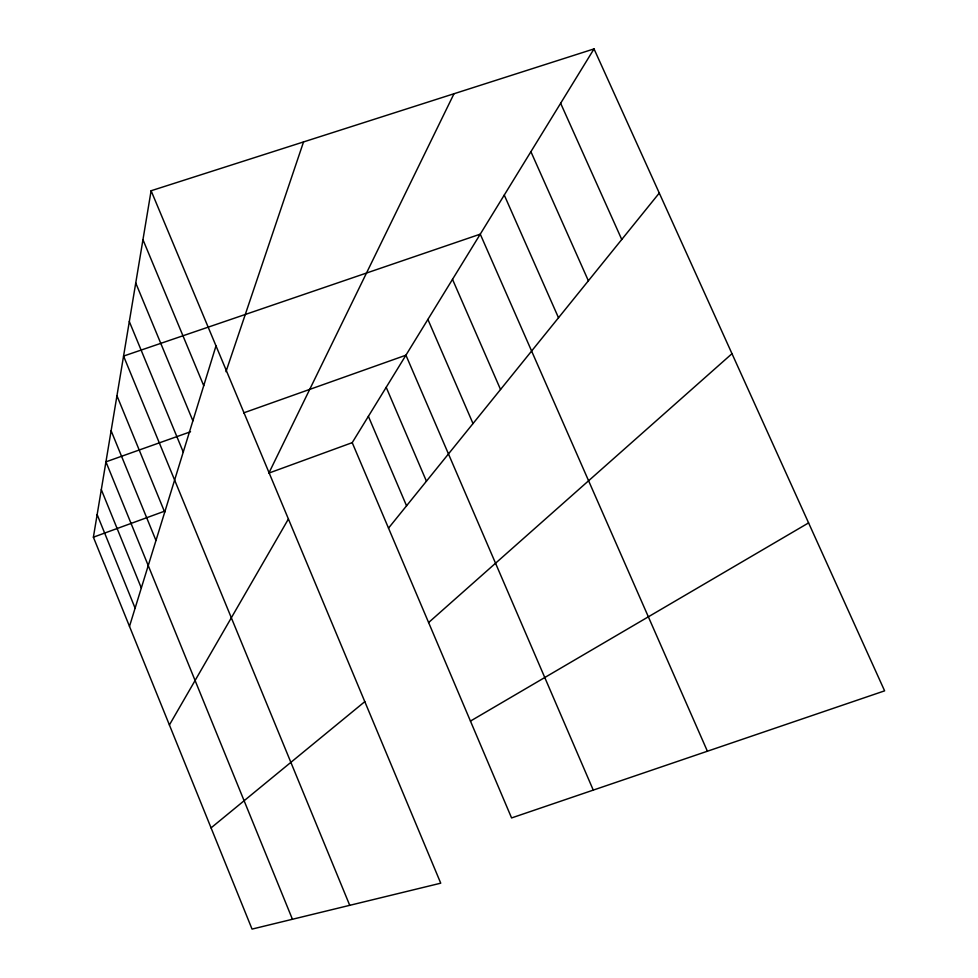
<?xml version="1.0" encoding="UTF-8"?>
<svg xmlns="http://www.w3.org/2000/svg" width="978" height="978" viewBox="0 0 978 978"><rect width="100%" height="100%" fill="white"/><g stroke="black" fill="none" stroke-linecap="round" stroke-linejoin="round"><path stroke-width="1.47" d="M151.113 190.747L440.736 883.183L252.043 929.1L93.387 537.191L151.113 190.747L594.025 48.9L884.613 690.847L511.58 817.938L352.214 442.655L594.025 48.9M129.487 626.385L216.004 345.882M225.967 371.689L303.535 141.932M453.988 93.754L268.864 473.095L352.214 442.655M169.402 724.955L288.412 519M388.51 528.132L659.282 193.045M428.608 622.546L731.996 353.681M211.065 827.877L364.806 701.642M470.455 721.079L808.586 522.9M93.387 537.191L165.099 510.993M190.539 431.763L105.942 461.836L292.434 919.271M243.644 412.887L405.931 355.197L593.267 790.114M560.639 103.277L621.751 239.488M530.907 151.688L588.377 280.784M504.269 195.074L558.499 317.752M707.4 751.226L480.259 234.158L123.57 356.078L349.733 905.322M452.508 279.353L500.54 389.501M427.899 319.427L473.01 423.56M386.2 387.312L426.432 481.2M368.388 416.322L406.555 505.809M142.959 239.708L203.73 385.687M135.746 282.997L192.886 420.833M129.316 321.542L183.253 452.08M116.957 395.772L164.707 512.191M111.125 430.76L155.979 540.492M101.309 489.623L141.321 588.022M97.152 514.599L135.111 608.169"/></g></svg>
